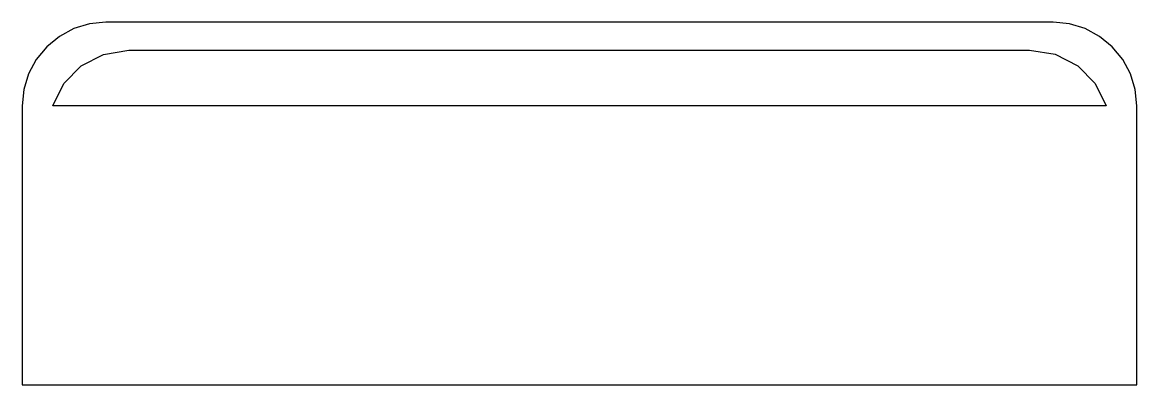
# Model space of a CAD drawing. Extents: x 0 to 4, y 0.7 to 2.
import ezdxf

# ---------------------------------------------------------------- set-up
doc = ezdxf.new("R2010")
doc.units = 0
doc.layers.add('Layer_1', color=7, linetype='CONTINUOUS')

msp = doc.modelspace()

# ---------------------------------------------------------------- linework, layer by layer
at = {"layer": 'Layer_1', "color": 7}
for points in [[(0.300026, 2), (0.241219, 1.994186), (0.185207, 1.977169), (0.133565, 1.9496), (0.087868, 1.912132), (0.0504, 1.866434), (0.022831, 1.814793), (0.005814, 1.758781), (0, 1.699974), (0, 0.999985), (0, 0.699959), (4.000004, 0.699959), (4.000004, 0.999985), (4.000004, 1.699974), (3.99419, 1.758781), (3.977173, 1.814793), (3.949604, 1.866434), (3.912136, 1.912132), (3.866438, 1.9496), (3.814797, 1.977169), (3.758785, 1.994186), (3.699977, 2), (0.300026, 2), (0.300026, 2)], [(0.382874, 1.90001), (0.385024, 1.90001), (3.61498, 1.90001), (3.707666, 1.885325), (3.788382, 1.844212), (3.851188, 1.78099), (3.890147, 1.699974), (0.110078, 1.699974), (0.148692, 1.780509), (0.210901, 1.843533), (0.290898, 1.884786), (0.382874, 1.90001), (0.382874, 1.90001)]]:
    msp.add_lwpolyline(points, dxfattribs=at)

doc.saveas('drawing.dxf')
